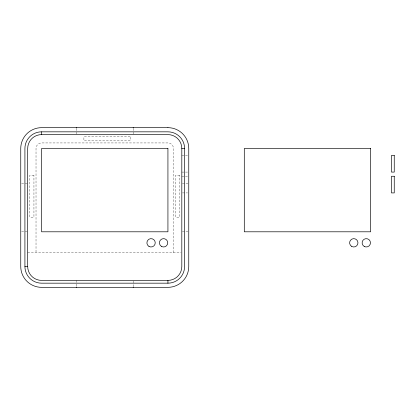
<?xml version="1.0" encoding="UTF-8"?>
<svg xmlns="http://www.w3.org/2000/svg" width="415" height="415" viewBox="0 0 415 415"><rect width="100%" height="100%" fill="white"/><g stroke="black" fill="none" stroke-linecap="round" stroke-linejoin="round"><path stroke-width="0.31" stroke-dasharray="2.08 1.56" d="M181.812 155.433L187.492 155.433M181.812 172.085L187.492 172.085M181.812 176.261L187.492 176.261M21.611 183.202L27.691 183.202M182.367 183.202L187.896 183.202M182.444 192.913L187.492 192.913M21.611 231.798L27.136 231.798M182.367 231.798L187.896 231.798M27.691 252.626L181.173 252.626M173.48 252.626L173.48 148.492A5.556 5.556 0 0 0 167.93 142.936L41.578 142.936A5.556 5.556 0 0 0 36.022 148.492L36.022 252.626M133.215 128.525L133.215 134.05M133.215 280.95L133.215 286.475M76.287 128.525L76.287 134.05M76.287 280.395L76.287 286.475M130.149 136.685L83.897 136.685L83.897 140.851L130.149 140.851L130.149 136.685M33.942 175.244L29.776 175.244L29.776 217.206L33.942 217.206L33.942 175.244M179.731 175.244L175.566 175.244L175.566 217.206L179.731 217.206L179.731 175.244"/><path stroke-width="0.62" d="M41.578 131.83L167.93 131.83A16.662 16.662 0 0 1 184.592 148.492L184.592 266.508A16.662 16.662 0 0 1 167.93 283.17L41.578 283.17A16.662 16.662 0 0 1 24.916 266.508L24.916 148.492A16.662 16.662 0 0 1 41.578 131.83L41.578 134.605A13.887 13.887 0 0 0 27.691 148.492L27.691 266.508A13.887 13.887 0 0 0 41.578 280.395L167.93 280.395A13.887 13.887 0 0 0 181.812 266.508L181.812 148.492A13.887 13.887 0 0 0 167.93 134.605L41.578 134.605M181.812 148.492L184.592 148.492M24.916 266.508L27.691 266.508M167.93 280.395L167.93 283.17M133.215 127.664L133.215 127.981M133.215 287.019L133.215 287.336M76.287 127.664L76.287 127.981M76.287 287.019L76.287 287.336M167.93 127.664L41.578 127.664A20.828 20.828 0 0 0 20.75 148.492L20.75 266.508A20.828 20.828 0 0 0 41.578 287.336L167.93 287.336A20.828 20.828 0 0 0 188.758 266.508L188.758 148.492A20.828 20.828 0 0 0 167.93 127.664M167.93 148.492L41.578 148.492L41.578 231.798L167.93 231.798L167.93 148.492M370.647 148.492L244.295 148.492L244.295 231.798L370.647 231.798L370.647 148.492M394.25 155.433L391.475 155.433L391.475 172.085L394.25 172.085L394.25 155.433M394.25 176.261L391.475 176.261L391.475 192.913L394.25 192.913L394.25 176.261M364.204 246.422A4.166 4.166 0 0 0 370.455 242.817A4.166 4.166 0 0 0 364.204 239.206A4.166 4.166 0 0 0 364.204 246.422M351.707 246.422A4.166 4.166 0 0 0 357.958 242.817A4.166 4.166 0 0 0 351.707 239.206A4.166 4.166 0 0 0 351.707 246.422M161.487 246.422A4.166 4.166 0 0 0 167.738 242.817A4.166 4.166 0 0 0 161.487 239.206A4.166 4.166 0 0 0 161.487 246.422M148.99 246.422A4.166 4.166 0 0 0 155.241 242.817A4.166 4.166 0 0 0 148.99 239.206A4.166 4.166 0 0 0 148.99 246.422"/></g></svg>
